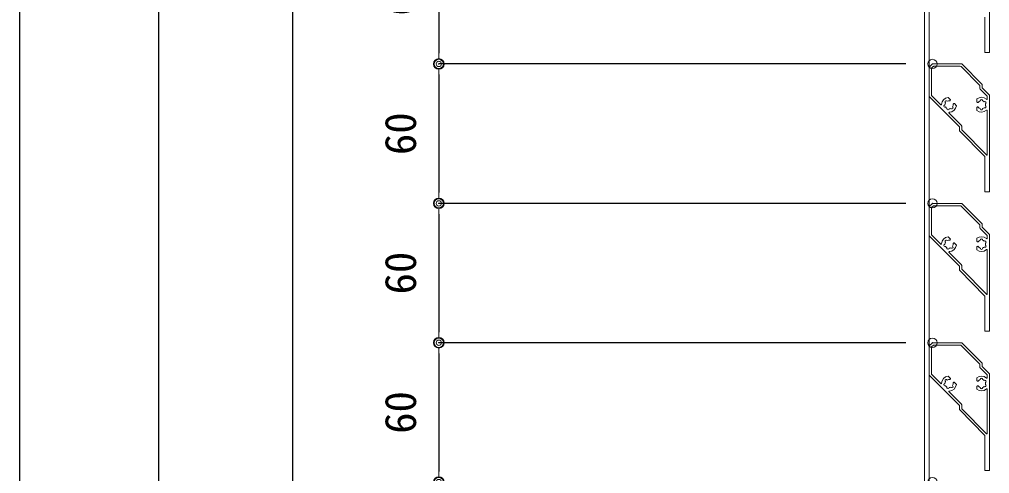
# Model space of a CAD drawing. Units: millimetres, scale not verified. Extents: x -1682 to 1682, y -1188 to 1188.
# Drawn here: x -577.9 to -160.5, y -155.2 to 40.3 of the extents above; entities that cross this region are included whole.
import ezdxf
from ezdxf.enums import TextEntityAlignment as Align

# ---------------------------------------------------------------- set-up
doc = ezdxf.new("R2010")
doc.units = ezdxf.units.MM
doc.header["$LTSCALE"] = 8
doc.header["$PDMODE"] = 32
doc.header["$PDSIZE"] = 4
for name, color, linetype, lineweight in [('0-0_0', 7, 'Continuous', 18), ('0-1_DEFPOINTS', 7, 'Continuous', 18), ('0-C_4アルミ', 6, 'Continuous', 18)]:
    doc.layers.add(name, color=color, linetype=linetype, lineweight=lineweight)
doc.layers.add('0-9_1手摺寸法', color=7, linetype='Continuous')
doc.styles.add('ＭＳ ゴシック', font='')
doc.styles.get('ＭＳ ゴシック').set_extended_font_data('MS Gothic')

# ---------------------------------------------------------------- blocks, each defined once
blk = doc.blocks.new('D43')
at = {"layer": '0-9_1手摺寸法'}
blk.add_line((-318.636, 920.448), (-318.636, 34.648), dxfattribs=at)
blk = doc.blocks.new('D44')
at = {"layer": '0-9_1手摺寸法'}
blk.add_line((-436.113, 1045.448), (-436.113, -60.352), dxfattribs=at)
blk = doc.blocks.new('D45')
at = {"layer": '0-9_1手摺寸法'}
blk.add_line((-376.351, 1045.448), (-376.351, -45.352), dxfattribs=at)
blk = doc.blocks.new('_ORIGIN2')
at = {"layer": '0-0_0'}
blk.add_line((-0.5, 0), (-1, 0), dxfattribs=at)
for radius in [0.5, 0.25]:
    blk.add_circle((0, 0), radius, dxfattribs=at)
blk = doc.blocks.new('D22')
at = {"layer": '0-1_DEFPOINTS'}
for p in [(-43.384, 505.048), (-255.706, 445.048), (-43.384, 445.048)]:
    blk.add_point(p, dxfattribs=at)
at = {"layer": '0-9_1手摺寸法'}
for p, q in [((-54.884, 505.048), (-255.706, 505.048)), ((-255.706, 500.448), (-255.706, 449.648)), ((-54.884, 445.048), (-255.706, 445.048))]:
    blk.add_line(p, q, dxfattribs=at)
at = {"layer": '0-9_1手摺寸法', "xscale": 4.6, "yscale": 4.6}
for p, rotation in [((-255.706, 505.048), 90), ((-255.706, 445.048), 270)]:
    blk.add_blockref('_ORIGIN2', p, dxfattribs=dict(at, rotation=rotation))
at = {"layer": '0-9_1手摺寸法', "style": 'ＭＳ ゴシック'}
blk.add_text('60', height=13.49, rotation=90, dxfattribs=at).set_placement((-261.456, 465.848), align=Align.BOTTOM_LEFT)
blk = doc.blocks.new('D23')
at = {"layer": '0-1_DEFPOINTS'}
for p in [(-43.384, 445.048), (-255.706, 385.048), (-43.384, 385.048)]:
    blk.add_point(p, dxfattribs=at)
at = {"layer": '0-9_1手摺寸法'}
for p, q in [((-54.884, 445.048), (-255.706, 445.048)), ((-255.706, 440.448), (-255.706, 389.648)), ((-54.884, 385.048), (-255.706, 385.048))]:
    blk.add_line(p, q, dxfattribs=at)
at = {"layer": '0-9_1手摺寸法', "xscale": 4.6, "yscale": 4.6}
for p, rotation in [((-255.706, 445.048), 90), ((-255.706, 385.048), 270)]:
    blk.add_blockref('_ORIGIN2', p, dxfattribs=dict(at, rotation=rotation))
at = {"layer": '0-9_1手摺寸法', "style": 'ＭＳ ゴシック'}
blk.add_text('60', height=13.49, rotation=90, dxfattribs=at).set_placement((-261.456, 405.848), align=Align.BOTTOM_LEFT)
blk = doc.blocks.new('D24')
at = {"layer": '0-1_DEFPOINTS'}
for p in [(-43.384, 385.048), (-255.706, 325.048), (-43.384, 325.048)]:
    blk.add_point(p, dxfattribs=at)
at = {"layer": '0-9_1手摺寸法'}
for p, q in [((-54.884, 385.048), (-255.706, 385.048)), ((-255.706, 380.448), (-255.706, 329.648)), ((-54.884, 325.048), (-255.706, 325.048))]:
    blk.add_line(p, q, dxfattribs=at)
at = {"layer": '0-9_1手摺寸法', "xscale": 4.6, "yscale": 4.6}
for p, rotation in [((-255.706, 385.048), 90), ((-255.706, 325.048), 270)]:
    blk.add_blockref('_ORIGIN2', p, dxfattribs=dict(at, rotation=rotation))
at = {"layer": '0-9_1手摺寸法', "style": 'ＭＳ ゴシック'}
blk.add_text('60', height=13.49, rotation=90, dxfattribs=at).set_placement((-261.456, 345.848), align=Align.BOTTOM_LEFT)
blk = doc.blocks.new('D25')
at = {"layer": '0-1_DEFPOINTS'}
for p in [(-43.384, 325.048), (-255.706, 265.048), (-43.384, 265.048)]:
    blk.add_point(p, dxfattribs=at)
at = {"layer": '0-9_1手摺寸法'}
for p, q in [((-54.884, 325.048), (-255.706, 325.048)), ((-255.706, 320.448), (-255.706, 269.648)), ((-54.884, 265.048), (-255.706, 265.048))]:
    blk.add_line(p, q, dxfattribs=at)
at = {"layer": '0-9_1手摺寸法', "xscale": 4.6, "yscale": 4.6}
for p, rotation in [((-255.706, 325.048), 90), ((-255.706, 265.048), 270)]:
    blk.add_blockref('_ORIGIN2', p, dxfattribs=dict(at, rotation=rotation))
at = {"layer": '0-9_1手摺寸法', "style": 'ＭＳ ゴシック'}
blk.add_text('60', height=13.49, rotation=90, dxfattribs=at).set_placement((-261.456, 285.848), align=Align.BOTTOM_LEFT)

msp = doc.modelspace()

# ---------------------------------------------------------------- linework, layer by layer
at = {"layer": '0-C_4アルミ'}
for p, q in [((-188.524, -371.894), (-188.524, 501.106)), ((-186.524, -373.894), (-186.524, 501.106)), ((-160.524, 67.692), (-160.524, 26.106)), ((-162.524, 41.207), (-162.524, 26.106)), ((-162.524, 26.106), (-160.524, 26.106)), ((-160.574, 26.106), (-160.524, 26.157)), ((-186.524, 19.706), (-185.124, 21.106)), ((-185.124, 21.106), (-172.524, 21.106)), ((-172.524, 21.106), (-163.724, 12.306)), ((-186.524, 19.706), (-186.524, 7.106)), ((-185.524, 19.085), (-185.524, 7.728)), ((-185.524, 19.085), (-185.524, 7.728)), ((-185.377, 19.439), (-184.856, 19.96)), ((-184.856, 19.96), (-185.377, 19.439)), ((-184.502, 20.106), (-173.145, 20.106)), ((-173.145, 20.106), (-184.502, 20.106)), ((-164.724, 11.685), (-164.724, 10.685)), ((-164.724, 10.685), (-164.724, 11.685)), ((-164.577, 10.332), (-161.524, 7.278)), ((-161.524, 7.278), (-164.577, 10.332)), ((-173.524, -5.894), (-186.524, 7.106)), ((-181.51, 3.507), (-185.377, 7.374)), ((-185.377, 7.374), (-181.51, 3.507)), ((-178.33, 6.69), (-177.461, 5.822)), ((-177.475, 5.383), (-177.41, 5.629)), ((-166.024, 6.054), (-166.024, 4.827)), ((-166.024, 4.851), (-166.022, 4.853)), ((-165.704, 4.526), (-165.924, 4.653)), ((-161.524, 7.278), (-161.524, 6.7)), ((-161.524, 6.06), (-161.524, 7.278)), ((-160.524, 7.692), (-160.524, -33.894)), ((-181.51, 3.507), (-181.5, 3.517)), ((-176.104, 4.012), (-175.858, 4.078)), ((-174.797, 3.158), (-175.665, 4.026)), ((-175.634, 3.986), (-175.63, 3.991)), ((-166.024, 1.058), (-166.024, 2.286)), ((-165.704, 2.587), (-165.924, 2.459)), ((-161.524, 1.052), (-161.524, -17.899)), ((-177.975, -0.029), (-172.67, -5.333)), ((-173.524, -5.894), (-173.524, -7.614)), ((-173.524, -7.614), (-162.524, -18.793)), ((-172.524, -5.687), (-172.524, -7.009)), ((-172.524, -5.687), (-172.524, -7.009)), ((-172.431, -7.299), (-161.843, -18.06)), ((-162.524, -18.793), (-162.524, -33.894)), ((-162.524, -33.894), (-160.524, -33.894)), ((-160.574, -33.894), (-160.524, -33.843)), ((-186.524, -40.294), (-185.124, -38.894)), ((-186.524, -40.294), (-186.524, -52.894)), ((-185.524, -40.915), (-185.524, -52.272)), ((-185.524, -40.915), (-185.524, -52.272)), ((-185.377, -40.561), (-184.856, -40.04)), ((-184.856, -40.04), (-185.377, -40.561)), ((-185.124, -38.894), (-172.524, -38.894)), ((-184.502, -39.894), (-173.145, -39.894)), ((-173.145, -39.894), (-184.502, -39.894)), ((-172.524, -38.894), (-163.724, -47.694)), ((-164.724, -48.315), (-164.724, -49.315)), ((-164.724, -49.315), (-164.724, -48.315)), ((-164.577, -49.668), (-161.524, -52.722)), ((-161.524, -52.722), (-164.577, -49.668)), ((-173.524, -65.894), (-186.524, -52.894)), ((-181.51, -56.493), (-185.377, -52.626)), ((-185.377, -52.626), (-181.51, -56.493)), ((-178.33, -53.31), (-177.461, -54.178)), ((-166.024, -53.946), (-166.024, -55.173)), ((-161.524, -52.722), (-161.524, -53.3)), ((-161.524, -53.94), (-161.524, -52.722)), ((-160.524, -52.308), (-160.524, -93.894)), ((-181.51, -56.493), (-181.5, -56.483)), ((-177.475, -54.617), (-177.41, -54.371)), ((-176.104, -55.988), (-175.858, -55.922)), ((-174.797, -56.842), (-175.665, -55.974)), ((-175.634, -56.014), (-175.63, -56.009)), ((-166.024, -55.149), (-166.022, -55.147)), ((-166.024, -58.942), (-166.024, -57.714)), ((-165.704, -55.474), (-165.924, -55.347)), ((-165.704, -57.413), (-165.924, -57.541)), ((-177.975, -60.029), (-172.67, -65.333)), ((-161.524, -58.948), (-161.524, -77.899)), ((-173.524, -65.894), (-173.524, -67.614)), ((-172.524, -65.687), (-172.524, -67.009)), ((-172.524, -65.687), (-172.524, -67.009)), ((-173.524, -67.614), (-162.524, -78.793)), ((-172.431, -67.299), (-161.843, -78.06)), ((-162.524, -78.793), (-162.524, -93.894)), ((-162.524, -93.894), (-160.524, -93.894)), ((-160.574, -93.894), (-160.524, -93.843)), ((-186.524, -100.294), (-185.124, -98.894)), ((-185.377, -100.561), (-184.856, -100.04)), ((-184.856, -100.04), (-185.377, -100.561)), ((-185.124, -98.894), (-172.524, -98.894)), ((-184.502, -99.894), (-173.145, -99.894)), ((-173.145, -99.894), (-184.502, -99.894)), ((-172.524, -98.894), (-163.724, -107.694)), ((-186.524, -100.294), (-186.524, -112.894)), ((-185.524, -100.915), (-185.524, -112.272)), ((-185.524, -100.915), (-185.524, -112.272)), ((-164.724, -108.315), (-164.724, -109.315)), ((-164.724, -109.315), (-164.724, -108.315)), ((-181.51, -116.493), (-185.377, -112.626)), ((-185.377, -112.626), (-181.51, -116.493)), ((-164.577, -109.668), (-161.524, -112.722)), ((-161.524, -112.722), (-164.577, -109.668)), ((-160.524, -112.308), (-160.524, -153.894)), ((-173.524, -125.894), (-186.524, -112.894)), ((-181.51, -116.493), (-181.5, -116.483)), ((-178.33, -113.31), (-177.461, -114.178)), ((-177.475, -114.617), (-177.41, -114.371)), ((-176.104, -115.988), (-175.858, -115.922)), ((-174.797, -116.842), (-175.665, -115.974)), ((-175.634, -116.014), (-175.63, -116.009)), ((-166.024, -113.946), (-166.024, -115.173)), ((-166.024, -115.149), (-166.022, -115.147)), ((-165.704, -115.474), (-165.924, -115.347)), ((-161.524, -112.722), (-161.524, -113.3)), ((-161.524, -113.94), (-161.524, -112.722)), ((-177.975, -120.029), (-172.67, -125.333)), ((-166.024, -118.942), (-166.024, -117.714)), ((-165.704, -117.413), (-165.924, -117.541)), ((-161.524, -118.948), (-161.524, -137.899)), ((-173.524, -125.894), (-173.524, -127.614)), ((-173.524, -127.614), (-162.524, -138.793)), ((-172.524, -125.687), (-172.524, -127.009)), ((-172.524, -125.687), (-172.524, -127.009)), ((-172.431, -127.299), (-161.843, -138.06)), ((-162.524, -138.793), (-162.524, -153.894)), ((-162.524, -153.894), (-160.524, -153.894)), ((-160.574, -153.894), (-160.524, -153.843))]:
    msp.add_line(p, q, dxfattribs=at)
for points in [[(-172.792, 19.96), (-164.87, 12.039), (-172.792, 19.96)], [(-163.724, 12.306), (-163.724, 10.892), (-160.524, 7.692)], [(-172.792, -40.04), (-164.87, -47.961), (-172.792, -40.04)], [(-163.724, -47.694), (-163.724, -49.108), (-160.524, -52.308)], [(-172.792, -100.04), (-164.87, -107.961), (-172.792, -100.04)], [(-163.724, -107.694), (-163.724, -109.108), (-160.524, -112.308)]]:
    msp.add_lwpolyline(points, dxfattribs=at)
for centre, radius, start, end in [((-185.024, 19.085), 0.5, 135, 180), ((-185.024, 19.085), 0.5, 135, 180), ((-184.502, 19.606), 0.5, 90, 135), ((-184.502, 19.606), 0.5, 90, 135), ((-173.145, 19.606), 0.5, 45, 90), ((-173.145, 19.606), 0.5, 45, 90), ((-165.224, 11.685), 0.5, 0, 45), ((-165.224, 11.685), 0.5, 0, 45), ((-164.224, 10.685), 0.5, 180, 225), ((-164.224, 10.685), 0.5, 180, 225), ((-185.024, 7.728), 0.5, 180, 225), ((-185.024, 7.728), 0.5, 180, 225), ((-177.977, 3.51), 3.2, 96.31781, 177.56845), ((-177.977, 3.51), 1.75, 151.42642, 178.57358), ((-179.215, 4.747), 0.5, 36.78679, 233.21321), ((-177.977, 3.51), 1.75, 80.88684, 118.57358), ((-177.669, 5.435), 0.2, 260.88684, 345), ((-177.603, 5.681), 0.2, 345, 45), ((-164.024, 3.556), 3.2, 47.43155, 128.68219), ((-165.824, 4.827), 0.2, 180, 240), ((-165.604, 4.699), 0.2, 240, 324.11316), ((-164.024, 3.556), 1.75, 106.42642, 144.11316), ((-164.024, 5.306), 0.5, 351.78679, 188.21321), ((-164.024, 3.556), 1.75, 46.42642, 73.57358), ((-162.508, 4.431), 0.5, 291.78679, 128.21321), ((-161.724, 6.06), 0.2, 227.43155, 0), ((-181.374, 3.654), 0.2, 225, 357.56845), ((-179.668, 3.057), 0.5, 96.78679, 293.21321), ((-177.977, 3.51), 1.75, 211.42642, 238.57358), ((-178.43, 1.819), 0.5, 156.78679, 353.21321), ((-177.833, 0.113), 0.2, 92.43155, 225), ((-177.977, 3.51), 1.75, 271.42642, 298.57358), ((-177.977, 3.51), 3.2, 272.43155, 353.68219), ((-176.74, 2.272), 0.5, 216.78679, 53.21321), ((-177.977, 3.51), 1.75, 331.42642, 9.11316), ((-176.052, 3.819), 0.2, 105, 189.11316), ((-175.807, 3.884), 0.2, 45, 105), ((-165.824, 2.286), 0.2, 120, 180), ((-164.024, 3.556), 3.2, 231.31781, 312.56845), ((-165.604, 2.413), 0.2, 35.88684, 120), ((-164.024, 3.556), 1.75, 215.88684, 253.57358), ((-164.024, 1.806), 0.5, 171.78679, 8.21321), ((-164.024, 3.556), 1.75, 286.42642, 313.57358), ((-162.508, 2.681), 0.5, 231.78679, 68.21321), ((-164.024, 3.556), 1.75, 346.42642, 13.57358), ((-161.724, 1.052), 0.2, 0, 132.56845), ((-173.024, -5.687), 0.5, 360, 45), ((-173.024, -5.687), 0.5, 0, 45), ((-172.024, -7.009), 0.5, 180, 215.53768), ((-161.724, -17.899), 0.2, 215.53768, 0), ((-185.024, -40.915), 0.5, 135, 180), ((-185.024, -40.915), 0.5, 135, 180), ((-184.502, -40.394), 0.5, 90, 135), ((-184.502, -40.394), 0.5, 90, 135), ((-173.145, -40.394), 0.5, 45, 90), ((-173.145, -40.394), 0.5, 45, 90), ((-165.224, -48.315), 0.5, 0, 45), ((-165.224, -48.315), 0.5, 0, 45), ((-164.224, -49.315), 0.5, 180, 225), ((-164.224, -49.315), 0.5, 180, 225), ((-185.024, -52.272), 0.5, 180, 225), ((-185.024, -52.272), 0.5, 180, 225), ((-177.977, -56.49), 3.2, 96.31781, 177.56845), ((-177.603, -54.319), 0.2, 345, 45), ((-164.024, -56.444), 3.2, 47.43155, 128.68219), ((-164.024, -54.694), 0.5, 351.78679, 188.21321), ((-161.724, -53.94), 0.2, 227.43155, 0), ((-181.374, -56.346), 0.2, 225, 357.56845), ((-179.668, -56.943), 0.5, 96.78679, 293.21321), ((-177.977, -56.49), 1.75, 151.42642, 178.57358), ((-179.215, -55.253), 0.5, 36.78679, 233.21321), ((-177.977, -56.49), 1.75, 211.42642, 238.57358), ((-178.43, -58.181), 0.5, 156.78679, 353.21321), ((-177.977, -56.49), 1.75, 80.88684, 118.57358), ((-177.977, -56.49), 1.75, 271.42642, 298.57358), ((-177.977, -56.49), 3.2, 272.43155, 353.68219), ((-177.669, -54.565), 0.2, 260.88684, 345), ((-176.74, -57.728), 0.5, 216.78679, 53.21321), ((-177.977, -56.49), 1.75, 331.42642, 9.11316), ((-176.052, -56.181), 0.2, 105, 189.11316), ((-175.807, -56.116), 0.2, 45, 105), ((-165.824, -55.173), 0.2, 180, 240), ((-165.824, -57.714), 0.2, 120, 180), ((-165.604, -55.301), 0.2, 240, 324.11316), ((-165.604, -57.587), 0.2, 35.88684, 120), ((-164.024, -56.444), 1.75, 106.42642, 144.11316), ((-164.024, -56.444), 1.75, 215.88684, 253.57358), ((-164.024, -58.194), 0.5, 171.78679, 8.21321), ((-164.024, -56.444), 1.75, 46.42642, 73.57358), ((-164.024, -56.444), 1.75, 286.42642, 313.57358), ((-162.508, -55.569), 0.5, 291.78679, 128.21321), ((-162.508, -57.319), 0.5, 231.78679, 68.21321), ((-164.024, -56.444), 1.75, 346.42642, 13.57358), ((-177.833, -59.887), 0.2, 92.43155, 225), ((-164.024, -56.444), 3.2, 231.31781, 312.56845), ((-161.724, -58.948), 0.2, 0, 132.56845), ((-173.024, -65.687), 0.5, 360, 45), ((-173.024, -65.687), 0.5, 0, 45), ((-172.024, -67.009), 0.5, 180, 215.53768), ((-161.724, -77.899), 0.2, 215.53768, 0), ((-184.502, -100.394), 0.5, 90, 135), ((-184.502, -100.394), 0.5, 90, 135), ((-173.145, -100.394), 0.5, 45, 90), ((-173.145, -100.394), 0.5, 45, 90), ((-185.024, -100.915), 0.5, 135, 180), ((-185.024, -100.915), 0.5, 135, 180), ((-165.224, -108.315), 0.5, 0, 45), ((-165.224, -108.315), 0.5, 0, 45), ((-185.024, -112.272), 0.5, 180, 225), ((-185.024, -112.272), 0.5, 180, 225), ((-164.224, -109.315), 0.5, 180, 225), ((-164.224, -109.315), 0.5, 180, 225), ((-181.374, -116.346), 0.2, 225, 357.56845), ((-177.977, -116.49), 3.2, 96.31781, 177.56845), ((-179.668, -116.943), 0.5, 96.78679, 293.21321), ((-177.977, -116.49), 1.75, 151.42642, 178.57358), ((-179.215, -115.253), 0.5, 36.78679, 233.21321), ((-177.977, -116.49), 1.75, 80.88684, 118.57358), ((-177.977, -116.49), 3.2, 272.43155, 353.68219), ((-177.669, -114.565), 0.2, 260.88684, 345), ((-177.603, -114.319), 0.2, 345, 45), ((-177.977, -116.49), 1.75, 331.42642, 9.11316), ((-176.052, -116.181), 0.2, 105, 189.11316), ((-175.807, -116.116), 0.2, 45, 105), ((-164.024, -116.444), 3.2, 47.43155, 128.68219), ((-165.824, -115.173), 0.2, 180, 240), ((-165.604, -115.301), 0.2, 240, 324.11316), ((-164.024, -116.444), 1.75, 106.42642, 144.11316), ((-164.024, -114.694), 0.5, 351.78679, 188.21321), ((-164.024, -116.444), 1.75, 46.42642, 73.57358), ((-162.508, -115.569), 0.5, 291.78679, 128.21321), ((-164.024, -116.444), 1.75, 346.42642, 13.57358), ((-161.724, -113.94), 0.2, 227.43155, 0), ((-177.977, -116.49), 1.75, 211.42642, 238.57358), ((-178.43, -118.181), 0.5, 156.78679, 353.21321), ((-177.833, -119.887), 0.2, 92.43155, 225), ((-177.977, -116.49), 1.75, 271.42642, 298.57358), ((-176.74, -117.728), 0.5, 216.78679, 53.21321), ((-165.824, -117.714), 0.2, 120, 180), ((-164.024, -116.444), 3.2, 231.31781, 312.56845), ((-165.604, -117.587), 0.2, 35.88684, 120), ((-164.024, -116.444), 1.75, 215.88684, 253.57358), ((-164.024, -118.194), 0.5, 171.78679, 8.21321), ((-164.024, -116.444), 1.75, 286.42642, 313.57358), ((-162.508, -117.319), 0.5, 231.78679, 68.21321), ((-161.724, -118.948), 0.2, 0, 132.56845), ((-173.024, -125.687), 0.5, 360, 45), ((-173.024, -125.687), 0.5, 0, 45), ((-172.024, -127.009), 0.5, 180, 215.53768), ((-161.724, -137.899), 0.2, 215.53768, 0)]:
    msp.add_arc(centre, radius, start, end, dxfattribs=at)

# ---------------------------------------------------------------- block references
at = {"layer": '0-9_1手摺寸法'}
for name in ['D44', 'D45', 'D43', 'D22', 'D23', 'D24', 'D25']:
    msp.add_blockref(name, (-141.739, -423.942), dxfattribs=at)

doc.saveas('drawing.dxf')
